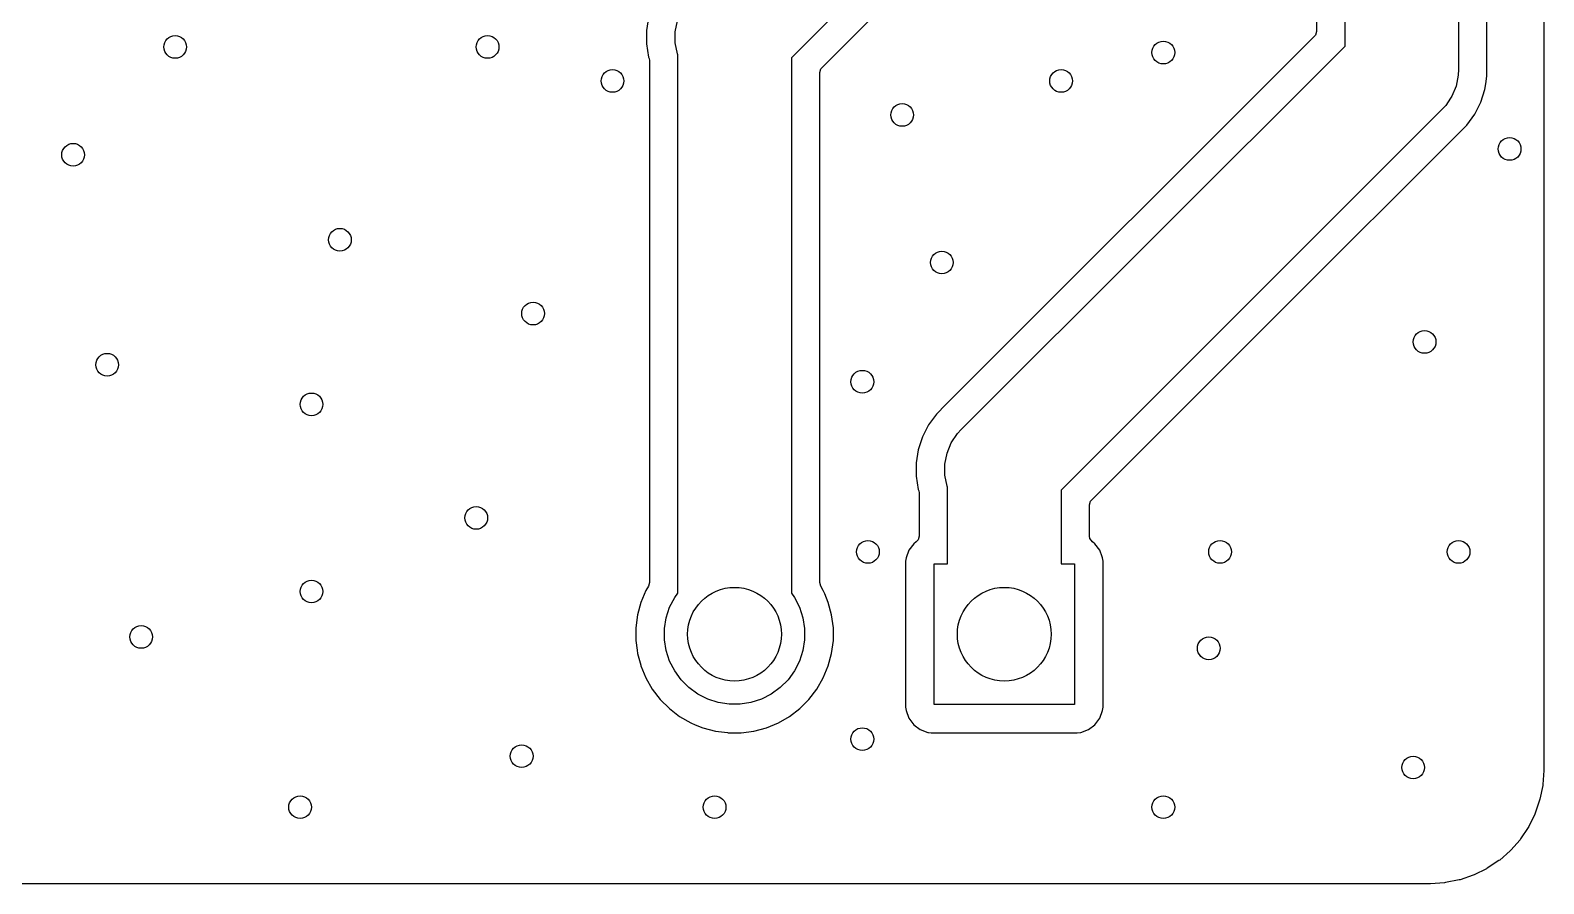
# Model space of a CAD drawing. Extents: x 2.03 to 8.88, y -5.74 to -2.97.
# Drawn here: x 7.829 to 8.878, y -5.738 to -5.146 of the extents above; entities that cross this region are included whole.
import ezdxf

# ---------------------------------------------------------------- set-up
doc = ezdxf.new("R2010")
doc.units = 0
doc.header["$MEASUREMENT"] = 0
doc.layers.add('BLACK', color=7, linetype='CONTINUOUS')

msp = doc.modelspace()

# ---------------------------------------------------------------- linework, layer by layer
at = {"layer": 'BLACK', "linetype": 'CONTINUOUS'}
for p, q in [((8.8779, -3.0513), (8.8779, -5.6593)), ((8.8189, -4.4489), (8.8189, -5.1732)), ((8.8386, -5.1778), (8.8386, -4.4442)), ((8.7402, -5.1569), (8.7402, -4.4882)), ((8.7205, -4.5128), (8.7205, -5.1467)), ((8.5165, -5.0049), (8.3563, -5.1651)), ((8.3774, -5.1719), (8.5232, -5.0261)), ((8.2573, -5.137), (8.2559, -5.1461)), ((8.2758, -5.1469), (8.2773, -5.1394)), ((8.2559, -5.1461), (8.2559, -5.1554)), ((8.2758, -5.1546), (8.2758, -5.1469)), ((8.7191, -5.1501), (8.4635, -5.4057)), ((8.7197, -5.1493), (8.7191, -5.1501)), ((8.7205, -5.1467), (8.7197, -5.1493)), ((8.2559, -5.1554), (8.2573, -5.1646)), ((8.2773, -5.1622), (8.2758, -5.1546)), ((8.2776, -5.1629), (8.2773, -5.1622)), ((8.4741, -5.4229), (8.7402, -5.1569)), ((8.2573, -5.1646), (8.2573, -5.1646)), ((8.2573, -5.1646), (8.2576, -5.1655)), ((8.2576, -5.1655), (8.2579, -5.167)), ((8.2579, -5.167), (8.2579, -5.5291)), ((8.2776, -5.5365), (8.2776, -5.1629)), ((8.3563, -5.1651), (8.3563, -5.5365)), ((8.376, -5.1753), (8.3768, -5.1727)), ((8.3768, -5.1727), (8.3774, -5.1719)), ((8.376, -5.5144), (8.376, -5.1753)), ((8.8187, -5.177), (8.8172, -5.1846)), ((8.8189, -5.1732), (8.8187, -5.177)), ((8.8372, -5.187), (8.8378, -5.1831)), ((8.8378, -5.1831), (8.8386, -5.1778)), ((8.8134, -5.1931), (8.81, -5.1982)), ((8.8143, -5.1917), (8.8134, -5.1931)), ((8.8172, -5.1846), (8.8143, -5.1917)), ((8.8343, -5.1959), (8.8372, -5.187)), ((8.8074, -5.201), (8.5433, -5.4651)), ((8.81, -5.1982), (8.8074, -5.201)), ((8.8246, -5.2117), (8.8301, -5.2042)), ((8.8301, -5.2042), (8.8343, -5.1959)), ((8.6931, -5.3432), (8.8246, -5.2117)), ((8.5644, -5.4719), (8.6931, -5.3432)), ((8.4569, -5.4123), (8.4514, -5.4198)), ((8.4635, -5.4057), (8.4569, -5.4123)), ((8.4569, -5.4123), (8.4569, -5.4123)), ((8.4514, -5.4198), (8.4472, -5.4281)), ((8.4715, -5.4258), (8.4741, -5.4229)), ((8.4472, -5.4281), (8.4443, -5.437)), ((8.4643, -5.4394), (8.4672, -5.4322)), ((8.4672, -5.4322), (8.4715, -5.4258)), ((8.4443, -5.437), (8.4429, -5.4461)), ((8.4628, -5.4469), (8.4643, -5.4394)), ((8.4429, -5.4461), (8.4429, -5.4554)), ((8.4429, -5.4554), (8.4443, -5.4646)), ((8.4628, -5.4546), (8.4628, -5.4469)), ((8.4643, -5.4622), (8.4628, -5.4546)), ((8.4443, -5.4646), (8.4443, -5.4646)), ((8.4443, -5.4646), (8.4446, -5.4655)), ((8.4446, -5.4655), (8.4449, -5.467)), ((8.4646, -5.4629), (8.4643, -5.4622)), ((8.4646, -5.5162), (8.4646, -5.4629)), ((8.5433, -5.4651), (8.5433, -5.5162)), ((8.4449, -5.467), (8.4449, -5.4969)), ((8.563, -5.4753), (8.5638, -5.4727)), ((8.563, -5.4969), (8.563, -5.4753)), ((8.5638, -5.4727), (8.5644, -5.4719)), ((8.4449, -5.4969), (8.4441, -5.4996)), ((8.5633, -5.4986), (8.563, -5.4969)), ((8.4377, -5.5067), (8.4358, -5.512)), ((8.4411, -5.5022), (8.4377, -5.5067)), ((8.4377, -5.5067), (8.4377, -5.5067)), ((8.4429, -5.5008), (8.4411, -5.5022)), ((8.4411, -5.5022), (8.4411, -5.5022)), ((8.4441, -5.4996), (8.4429, -5.5008)), ((8.565, -5.5008), (8.5633, -5.4986)), ((8.5667, -5.5022), (8.565, -5.5008)), ((8.5668, -5.5023), (8.5667, -5.5022)), ((8.5667, -5.5022), (8.5667, -5.5022)), ((8.5667, -5.5022), (8.5667, -5.5022)), ((8.5701, -5.5067), (8.5668, -5.5023)), ((8.5719, -5.5114), (8.5701, -5.5067)), ((8.5701, -5.5067), (8.5701, -5.5067)), ((8.376, -5.5291), (8.376, -5.5144)), ((8.4358, -5.512), (8.4355, -5.5144)), ((8.4355, -5.5144), (8.4355, -5.5144)), ((8.4355, -5.5144), (8.4355, -5.5144)), ((8.4355, -5.5144), (8.4355, -5.6156)), ((8.4552, -5.6137), (8.4552, -5.5162)), ((8.4552, -5.5162), (8.4646, -5.5162)), ((8.5433, -5.5162), (8.5527, -5.5162)), ((8.5527, -5.5162), (8.5527, -5.6137)), ((8.5721, -5.512), (8.5719, -5.5114)), ((8.5724, -5.5144), (8.5721, -5.512)), ((8.5724, -5.6156), (8.5724, -5.5144)), ((8.2579, -5.5291), (8.2572, -5.5316)), ((8.3767, -5.5316), (8.376, -5.5291)), ((8.2554, -5.5346), (8.252, -5.5429)), ((8.2572, -5.5316), (8.2554, -5.5346)), ((8.2554, -5.5346), (8.2554, -5.5346)), ((8.2719, -5.5463), (8.2754, -5.5395)), ((8.2754, -5.5395), (8.2776, -5.5365)), ((8.3563, -5.5365), (8.3585, -5.5395)), ((8.3585, -5.5395), (8.3619, -5.5463)), ((8.3784, -5.5346), (8.3767, -5.5316)), ((8.3795, -5.5371), (8.3784, -5.5346)), ((8.3784, -5.5346), (8.3784, -5.5346)), ((8.3784, -5.5346), (8.3784, -5.5346)), ((8.3819, -5.5429), (8.3795, -5.5371)), ((8.252, -5.5429), (8.2497, -5.5516)), ((8.2696, -5.5536), (8.2719, -5.5463)), ((8.3619, -5.5463), (8.3643, -5.5536)), ((8.3842, -5.5516), (8.3819, -5.5429)), ((8.2497, -5.5516), (8.2485, -5.5605)), ((8.2485, -5.5605), (8.2485, -5.5694)), ((8.2497, -5.5516), (8.2497, -5.5516)), ((8.2684, -5.5611), (8.2696, -5.5536)), ((8.2684, -5.5688), (8.2684, -5.5611)), ((8.3643, -5.5536), (8.3655, -5.5611)), ((8.3655, -5.5611), (8.3655, -5.5688)), ((8.3854, -5.5605), (8.3842, -5.5516)), ((8.3854, -5.5694), (8.3854, -5.5605)), ((8.2485, -5.5694), (8.2494, -5.576)), ((8.2696, -5.5763), (8.2684, -5.5688)), ((8.3655, -5.5688), (8.3643, -5.5763)), ((8.3842, -5.5783), (8.3854, -5.5694)), ((8.2494, -5.576), (8.2497, -5.5783)), ((8.2497, -5.5783), (8.2519, -5.5866)), ((8.2719, -5.5836), (8.2696, -5.5763)), ((8.3643, -5.5763), (8.3619, -5.5836)), ((8.3819, -5.587), (8.3842, -5.5783)), ((8.2519, -5.5866), (8.252, -5.587)), ((8.252, -5.587), (8.2554, -5.5953)), ((8.2754, -5.5904), (8.2719, -5.5836)), ((8.2799, -5.5966), (8.2754, -5.5904)), ((8.3585, -5.5904), (8.354, -5.5966)), ((8.3619, -5.5836), (8.3585, -5.5904)), ((8.3784, -5.5953), (8.3819, -5.587)), ((8.2554, -5.5953), (8.2554, -5.5953)), ((8.2554, -5.5953), (8.2599, -5.6031)), ((8.2599, -5.6031), (8.2654, -5.6102)), ((8.2853, -5.602), (8.2799, -5.5966)), ((8.2915, -5.6065), (8.2853, -5.602)), ((8.3486, -5.602), (8.3424, -5.6065)), ((8.354, -5.5966), (8.3486, -5.602)), ((8.3685, -5.6102), (8.3739, -5.6031)), ((8.3739, -5.6031), (8.3784, -5.5953)), ((8.2654, -5.6102), (8.2654, -5.6102)), ((8.2654, -5.6102), (8.2717, -5.6165)), ((8.2983, -5.61), (8.2915, -5.6065)), ((8.3056, -5.6123), (8.2983, -5.61)), ((8.3131, -5.6135), (8.3056, -5.6123)), ((8.3208, -5.6135), (8.3131, -5.6135)), ((8.3283, -5.6123), (8.3208, -5.6135)), ((8.3356, -5.61), (8.3283, -5.6123)), ((8.3424, -5.6065), (8.3356, -5.61)), ((8.3621, -5.6165), (8.3685, -5.6102)), ((8.5527, -5.6137), (8.4552, -5.6137)), ((8.2717, -5.6165), (8.2717, -5.6165)), ((8.2717, -5.6165), (8.2788, -5.622)), ((8.2788, -5.622), (8.2866, -5.6265)), ((8.3473, -5.6265), (8.355, -5.622)), ((8.355, -5.622), (8.3621, -5.6165)), ((8.4355, -5.6156), (8.4355, -5.6156)), ((8.4355, -5.6156), (8.4358, -5.6179)), ((8.4358, -5.6179), (8.4377, -5.6232)), ((8.4377, -5.6232), (8.4377, -5.6232)), ((8.4377, -5.6232), (8.4411, -5.6278)), ((8.5667, -5.6278), (8.5701, -5.6232)), ((8.5701, -5.6232), (8.5721, -5.6179)), ((8.5721, -5.6179), (8.5724, -5.6156)), ((8.2866, -5.6265), (8.2866, -5.6265)), ((8.2866, -5.6265), (8.2897, -5.6278)), ((8.2897, -5.6278), (8.2949, -5.6299)), ((8.2949, -5.6299), (8.3036, -5.6322)), ((8.3036, -5.6322), (8.312, -5.6333)), ((8.312, -5.6333), (8.3124, -5.6334)), ((8.3124, -5.6334), (8.3124, -5.6334)), ((8.3124, -5.6334), (8.3124, -5.6334)), ((8.3124, -5.6334), (8.3214, -5.6334)), ((8.3214, -5.6334), (8.3303, -5.6322)), ((8.3214, -5.6334), (8.3214, -5.6334)), ((8.3303, -5.6322), (8.339, -5.6299)), ((8.339, -5.6299), (8.3473, -5.6265)), ((8.4411, -5.6278), (8.4411, -5.6278)), ((8.4411, -5.6278), (8.4457, -5.6312)), ((8.4457, -5.6312), (8.4457, -5.6312)), ((8.4457, -5.6312), (8.451, -5.6331)), ((8.451, -5.6331), (8.451, -5.6331)), ((8.451, -5.6331), (8.4513, -5.6332)), ((8.4513, -5.6332), (8.4533, -5.6334)), ((8.4533, -5.6334), (8.5545, -5.6334)), ((8.5545, -5.6334), (8.5569, -5.6331)), ((8.5569, -5.6331), (8.5622, -5.6312)), ((8.5622, -5.6312), (8.5667, -5.6278)), ((8.8779, -5.6596), (8.8773, -5.6694)), ((8.8779, -5.6593), (8.8779, -5.6596)), ((8.8772, -5.67), (8.8753, -5.6795)), ((8.8773, -5.6694), (8.8772, -5.67)), ((8.8751, -5.6801), (8.872, -5.6893)), ((8.8753, -5.6795), (8.8751, -5.6801)), ((8.8718, -5.6899), (8.8675, -5.6985)), ((8.872, -5.6893), (8.8718, -5.6899)), ((8.8615, -5.7076), (8.8551, -5.7149)), ((8.8618, -5.7071), (8.8615, -5.7076)), ((8.8672, -5.6991), (8.8618, -5.7071)), ((8.8675, -5.6985), (8.8672, -5.6991)), ((8.8546, -5.7153), (8.8474, -5.7217)), ((8.8551, -5.7149), (8.8546, -5.7153)), ((8.8383, -5.7278), (8.8296, -5.732)), ((8.8388, -5.7274), (8.8383, -5.7278)), ((8.8469, -5.7221), (8.8388, -5.7274)), ((8.8474, -5.7217), (8.8469, -5.7221)), ((8.7991, -5.7382), (2.1065, -5.7382)), ((8.7994, -5.7382), (8.7991, -5.7382)), ((8.8092, -5.7375), (8.7994, -5.7382)), ((8.8098, -5.7374), (8.8092, -5.7375)), ((8.8193, -5.7355), (8.8098, -5.7374)), ((8.8199, -5.7354), (8.8193, -5.7355)), ((8.829, -5.7323), (8.8199, -5.7354)), ((8.8296, -5.732), (8.829, -5.7323))]:
    msp.add_line(p, q, dxfattribs=at)
at = {"layer": 'BLACK'}
for centre, radius in [((7.9291, -5.1575), 0.00787), ((8.1457, -5.1575), 0.00787), ((8.6142, -5.1614), 0.00787), ((8.2323, -5.1811), 0.00787), ((8.5433, -5.1811), 0.00787), ((8.4331, -5.2047), 0.00787), ((7.8583, -5.2323), 0.00787), ((8.8543, -5.2283), 0.00787), ((8.0433, -5.2913), 0.00787), ((8.4606, -5.3071), 0.00787), ((8.1772, -5.3425), 0.00787), ((8.7953, -5.3622), 0.00787), ((7.8819, -5.378), 0.00787), ((8.4055, -5.3898), 0.00787), ((8.0236, -5.4055), 0.00787), ((8.1378, -5.4843), 0.00787), ((8.4094, -5.5079), 0.00787), ((8.6535, -5.5079), 0.00787), ((8.8189, -5.5079), 0.00787), ((8.0236, -5.5354), 0.00787), ((8.3169, -5.565), 0.0325), ((8.5039, -5.565), 0.0325), ((7.9055, -5.5669), 0.00787), ((8.6457, -5.5748), 0.00787), ((8.4055, -5.6378), 0.00787), ((8.1693, -5.6496), 0.00787), ((8.7874, -5.6575), 0.00787), ((8.0157, -5.685), 0.00787), ((8.3031, -5.685), 0.00787), ((8.6142, -5.685), 0.00787)]:
    msp.add_circle(centre, radius, dxfattribs=at)
at = {"layer": 'WHITE'}
for centre, radius in [((7.9291, -5.1575), 0.00787), ((8.1457, -5.1575), 0.00787), ((8.6142, -5.1614), 0.00787), ((8.2323, -5.1811), 0.00787), ((8.5433, -5.1811), 0.00787), ((8.4331, -5.2047), 0.00787), ((7.8583, -5.2323), 0.00787), ((8.8543, -5.2283), 0.00787), ((8.0433, -5.2913), 0.00787), ((8.4606, -5.3071), 0.00787), ((8.1772, -5.3425), 0.00787), ((8.7953, -5.3622), 0.00787), ((7.8819, -5.378), 0.00787), ((8.4055, -5.3898), 0.00787), ((8.0236, -5.4055), 0.00787), ((8.1378, -5.4843), 0.00787), ((8.4094, -5.5079), 0.00787), ((8.6535, -5.5079), 0.00787), ((8.8189, -5.5079), 0.00787), ((8.0236, -5.5354), 0.00787), ((8.3169, -5.565), 0.0325), ((8.5039, -5.565), 0.0325), ((7.9055, -5.5669), 0.00787), ((8.6457, -5.5748), 0.00787), ((8.4055, -5.6378), 0.00787), ((8.1693, -5.6496), 0.00787), ((8.7874, -5.6575), 0.00787), ((8.0157, -5.685), 0.00787), ((8.3031, -5.685), 0.00787), ((8.6142, -5.685), 0.00787)]:
    msp.add_circle(centre, radius, dxfattribs=at)

doc.saveas('drawing.dxf')
